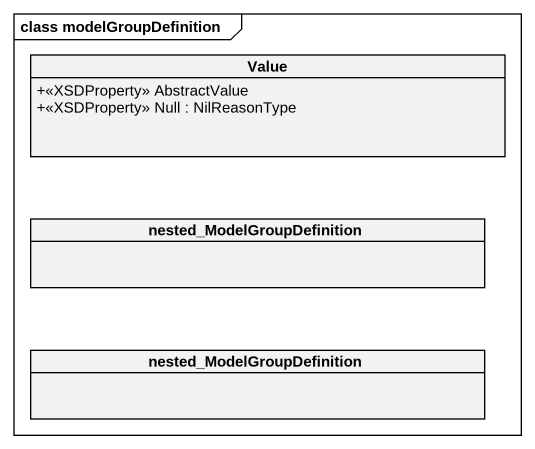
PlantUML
@startuml
mainframe class modelGroupDefinition
hide circle
hide empty members
skinparam classAttributeIconSize 0
class Value {
  +<<XSDProperty>> AbstractValue
  +<<XSDProperty>> Null : NilReasonType
}
class nested_ModelGroupDefinition
class "nested_ModelGroupDefinition" as nested_ModelGroupDefinition_2
@enduml
